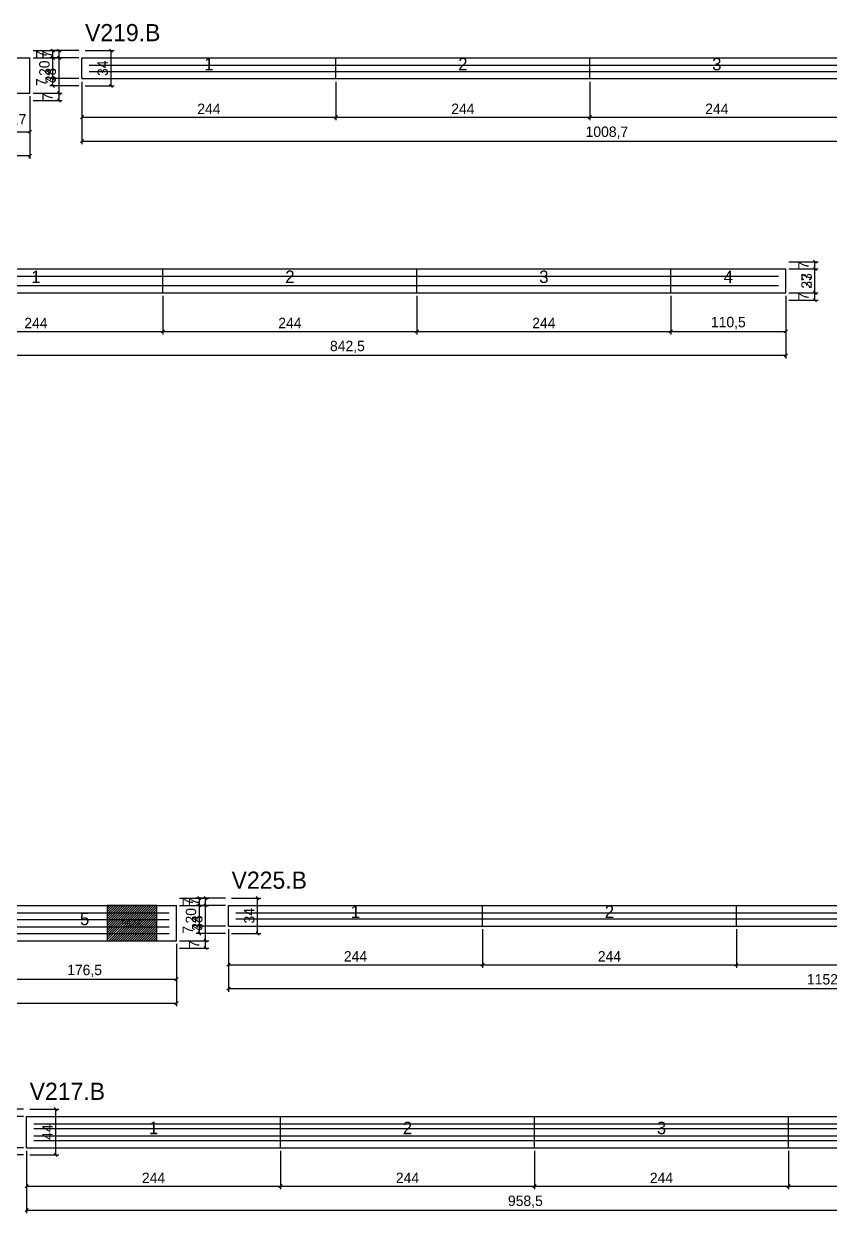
# Model space of a CAD drawing. Extents: x -13000 to 3070, y -38587 to 694.
# Drawn here: x 1211 to 1986, y -1978 to -834 of the extents above; entities that cross this region are included whole.
import ezdxf
from ezdxf.enums import TextEntityAlignment as Align

# ---------------------------------------------------------------- set-up
doc = ezdxf.new("R2010")
doc.units = 0
for name, color, linetype in [('5', 5, 'Continuous'), ('COTA', 241, 'Continuous'), ('NOMENCLATURA', 7, 'Continuous'), ('Painéis', 200, 'Continuous'), ('SARR_2.2x7', 40, 'Continuous')]:
    doc.layers.add(name, color=color, linetype=linetype)
doc.dimstyles.new('PAINEL', dxfattribs={"dimtxt": 10, "dimasz": 3, "dimexe": 3, "dimexo": 3, "dimgap": 3, "dimtad": 1, "dimblk": 'OBLIQUE', "dimblk1": 'OBLIQUE', "dimcen": 2.5, "dimclrd": 4, "dimclre": 4, "dimclrt": 240, "dimazin": 3, "dimtfac": 1, "dimtmove": 0, "dimatfit": 3})

# ---------------------------------------------------------------- blocks, each defined once
blk = doc.blocks.new('_OBLIQUE')
at = {"color": 0, "linetype": 'BYBLOCK'}
blk.add_line((-0.5, -0.5), (0.5, 0.5), dxfattribs=at)

msp = doc.modelspace()

# ---------------------------------------------------------------- hatches: boundary and pattern name
at = {"layer": 'COTA'}
h = msp.add_hatch(dxfattribs=at)
h.set_pattern_fill('ANSI31', scale=0.5)
h.paths.add_polyline_path([(1291, -1716), (1338.5, -1716), (1338.5, -1682), (1291, -1682)])

# ---------------------------------------------------------------- linework, layer by layer
at = {"layer": 'Painéis'}
for p, q in [((1184, -867), (1216.7, -867)), ((1216.7, -901), (1216.7, -867)), ((1266.7, -867), (1510.7, -867)), ((1266.7, -887), (1266.7, -867)), ((1510.7, -887), (1510.7, -867)), ((1510.7, -887), (1510.7, -867)), ((1510.7, -867), (1754.7, -867)), ((1510.7, -887), (1510.7, -867)), ((1754.7, -887), (1754.7, -867)), ((1754.7, -887), (1754.7, -867)), ((1754.7, -867), (1998.7, -867)), ((1754.7, -887), (1754.7, -867)), ((1266.7, -887), (1510.7, -887)), ((1510.7, -887), (1754.7, -887)), ((1754.7, -887), (1998.7, -887)), ((1184, -901), (1216.7, -901)), ((1100.5, -1070), (1344.5, -1070)), ((1344.5, -1093), (1344.5, -1070)), ((1344.5, -1093), (1344.5, -1070)), ((1344.5, -1070), (1588.5, -1070)), ((1344.5, -1093), (1344.5, -1070)), ((1588.5, -1093), (1588.5, -1070)), ((1588.5, -1093), (1588.5, -1070)), ((1588.5, -1070), (1832.5, -1070)), ((1588.5, -1093), (1588.5, -1070)), ((1832.5, -1093), (1832.5, -1070)), ((1832.5, -1093), (1832.5, -1070)), ((1832.5, -1070), (1943, -1070)), ((1832.5, -1093), (1832.5, -1070)), ((1943, -1093), (1943, -1070)), ((1100.5, -1093), (1344.5, -1093)), ((1344.5, -1093), (1588.5, -1093)), ((1588.5, -1093), (1832.5, -1093)), ((1832.5, -1093), (1943, -1093)), ((1181, -1682), (1357.5, -1682)), ((1357.5, -1716), (1357.5, -1682)), ((1407.5, -1682), (1651.5, -1682)), ((1407.5, -1702), (1407.5, -1682)), ((1651.5, -1702), (1651.5, -1682)), ((1651.5, -1702), (1651.5, -1682)), ((1651.5, -1682), (1895.5, -1682)), ((1651.5, -1702), (1651.5, -1682)), ((1895.5, -1702), (1895.5, -1682)), ((1895.5, -1702), (1895.5, -1682)), ((1895.5, -1682), (2139.5, -1682)), ((1895.5, -1702), (1895.5, -1682)), ((1407.5, -1702), (1651.5, -1702)), ((1651.5, -1702), (1895.5, -1702)), ((1895.5, -1702), (2139.5, -1702)), ((1181, -1716), (1357.5, -1716)), ((1213.5, -1885), (1457.5, -1885)), ((1213.5, -1915), (1213.5, -1885)), ((1457.5, -1915), (1457.5, -1885)), ((1457.5, -1915), (1457.5, -1885)), ((1457.5, -1885), (1701.5, -1885)), ((1457.5, -1915), (1457.5, -1885)), ((1701.5, -1915), (1701.5, -1885)), ((1701.5, -1915), (1701.5, -1885)), ((1701.5, -1885), (1945.5, -1885)), ((1701.5, -1915), (1701.5, -1885)), ((1945.5, -1915), (1945.5, -1885)), ((1945.5, -1915), (1945.5, -1885)), ((1945.5, -1885), (2172, -1885)), ((1945.5, -1915), (1945.5, -1885)), ((1213.5, -1915), (1457.5, -1915)), ((1457.5, -1915), (1701.5, -1915)), ((1701.5, -1915), (1945.5, -1915)), ((1945.5, -1915), (2172, -1915))]:
    msp.add_line(p, q, dxfattribs=at)
msp.add_lwpolyline([(1291, -1716), (1338.5, -1716), (1338.5, -1682), (1291, -1682)], close=True, dxfattribs=at)
at = {"layer": 'SARR_2.2x7'}
for points in [[(1273.7, -874), (1510.7, -874)], [(1273.7, -874), (1510.7, -874)], [(1273.7, -880), (1510.7, -880)], [(1273.7, -880), (1510.7, -880)], [(1510.7, -874), (1754.7, -874)], [(1510.7, -874), (1754.7, -874)], [(1510.7, -880), (1754.7, -880)], [(1510.7, -880), (1754.7, -880)], [(1754.7, -874), (1998.7, -874)], [(1754.7, -874), (1998.7, -874)], [(1754.7, -880), (1998.7, -880)], [(1754.7, -880), (1998.7, -880)], [(1107.5, -1077), (1344.5, -1077)], [(1107.5, -1077), (1344.5, -1077)], [(1107.5, -1086), (1344.5, -1086)], [(1107.5, -1086), (1344.5, -1086)], [(1344.5, -1077), (1588.5, -1077)], [(1344.5, -1077), (1588.5, -1077)], [(1344.5, -1086), (1588.5, -1086)], [(1344.5, -1086), (1588.5, -1086)], [(1588.5, -1077), (1832.5, -1077)], [(1588.5, -1077), (1832.5, -1077)], [(1588.5, -1086), (1832.5, -1086)], [(1588.5, -1086), (1832.5, -1086)], [(1832.5, -1077), (1936, -1077)], [(1832.5, -1077), (1936, -1077)], [(1832.5, -1086), (1936, -1086)], [(1832.5, -1086), (1936, -1086)], [(1181, -1689), (1350.5, -1689)], [(1181, -1689), (1350.5, -1689)], [(1414.5, -1689), (1651.5, -1689)], [(1414.5, -1689), (1651.5, -1689)], [(1651.5, -1689), (1895.5, -1689)], [(1651.5, -1689), (1895.5, -1689)], [(1895.5, -1689), (2139.5, -1689)], [(1895.5, -1689), (2139.5, -1689)], [(1181, -1695.5), (1350.5, -1695.5)], [(1181, -1695.5), (1350.5, -1695.5)], [(1181, -1702.5), (1350.5, -1702.5)], [(1181, -1702.5), (1350.5, -1702.5)], [(1414.5, -1695), (1651.5, -1695)], [(1414.5, -1695), (1651.5, -1695)], [(1651.5, -1695), (1895.5, -1695)], [(1651.5, -1695), (1895.5, -1695)], [(1895.5, -1695), (2139.5, -1695)], [(1895.5, -1695), (2139.5, -1695)], [(1181, -1709), (1350.5, -1709)], [(1181, -1709), (1350.5, -1709)], [(1220.5, -1892), (1457.5, -1892)], [(1220.5, -1892), (1457.5, -1892)], [(1220.5, -1896.5), (1457.5, -1896.5)], [(1220.5, -1896.5), (1457.5, -1896.5)], [(1457.5, -1892), (1701.5, -1892)], [(1457.5, -1892), (1701.5, -1892)], [(1457.5, -1896.5), (1701.5, -1896.5)], [(1457.5, -1896.5), (1701.5, -1896.5)], [(1701.5, -1892), (1945.5, -1892)], [(1701.5, -1892), (1945.5, -1892)], [(1701.5, -1896.5), (1945.5, -1896.5)], [(1701.5, -1896.5), (1945.5, -1896.5)], [(1945.5, -1892), (2165, -1892)], [(1945.5, -1892), (2165, -1892)], [(1945.5, -1896.5), (2165, -1896.5)], [(1945.5, -1896.5), (2165, -1896.5)], [(1220.5, -1903.5), (1457.5, -1903.5)], [(1220.5, -1903.5), (1457.5, -1903.5)], [(1220.5, -1908), (1457.5, -1908)], [(1220.5, -1908), (1457.5, -1908)], [(1457.5, -1903.5), (1701.5, -1903.5)], [(1457.5, -1903.5), (1701.5, -1903.5)], [(1457.5, -1908), (1701.5, -1908)], [(1457.5, -1908), (1701.5, -1908)], [(1701.5, -1903.5), (1945.5, -1903.5)], [(1701.5, -1903.5), (1945.5, -1903.5)], [(1701.5, -1908), (1945.5, -1908)], [(1701.5, -1908), (1945.5, -1908)], [(1945.5, -1903.5), (2165, -1903.5)], [(1945.5, -1903.5), (2165, -1903.5)], [(1945.5, -1908), (2165, -1908)], [(1945.5, -1908), (2165, -1908)]]:
    msp.add_lwpolyline(points, dxfattribs=at)

# ---------------------------------------------------------------- texts
at = {"layer": '5'}
for s, height, p in [('1', 12, (1388.7, -873)), ('2', 12, (1632.7, -873)), ('3', 12, (1876.7, -873)), ('1', 12, (1222.5, -1077.5)), ('2', 12, (1466.5, -1077.5)), ('3', 12, (1710.5, -1077.5)), ('4', 12, (1887.75, -1077.5)), ('5', 12, (1269.25, -1695)), ('1', 12, (1529.5, -1688)), ('2', 12, (1773.5, -1688)), ('PILAR', 5, (1314.75, -1699)), ('1', 12, (1335.5, -1896)), ('2', 12, (1579.5, -1896)), ('3', 12, (1823.5, -1896))]:
    msp.add_text(s, height=height, dxfattribs=at).set_placement(p, align=Align.MIDDLE_CENTER)
at = {"layer": 'NOMENCLATURA'}
for s, p in [('V219.B', (1269.7, -851)), ('V225.B', (1410.5, -1666)), ('V217.B', (1216.5, -1869))]:
    msp.add_text(s, height=16.5, dxfattribs=at).set_placement(p)

# ---------------------------------------------------------------- dimensions: what is measured, and where the dimension line sits
at = {"layer": 'COTA'}
for base, p1, p2 in [((1244.7, -908), (1216.7, -908), (1216.7, -860)), ((1244.7, -867), (1216.7, -867), (1216.7, -860)), ((1244.7, -901), (1216.7, -901), (1216.7, -867)), ((1238.7, -867), (1266.7, -867), (1266.7, -860)), ((1238.7, -887), (1266.7, -887), (1266.7, -867)), ((1294.7, -894), (1266.7, -894), (1266.7, -860)), ((1238.7, -894), (1266.7, -894), (1266.7, -887)), ((1244.7, -908), (1216.7, -908), (1216.7, -901)), ((1971, -1100), (1943, -1100), (1943, -1063)), ((1971, -1070), (1943, -1070), (1943, -1063)), ((1971, -1093), (1943, -1093), (1943, -1070)), ((1971, -1100), (1943, -1100), (1943, -1093)), ((1385.5, -1723), (1357.5, -1723), (1357.5, -1675)), ((1385.5, -1682), (1357.5, -1682), (1357.5, -1675)), ((1385.5, -1716), (1357.5, -1716), (1357.5, -1682)), ((1379.5, -1682), (1407.5, -1682), (1407.5, -1675)), ((1379.5, -1702), (1407.5, -1702), (1407.5, -1682)), ((1435.5, -1709), (1407.5, -1709), (1407.5, -1675)), ((1379.5, -1709), (1407.5, -1709), (1407.5, -1702)), ((1385.5, -1723), (1357.5, -1723), (1357.5, -1716)), ((1185.5, -1885), (1213.5, -1885), (1213.5, -1878)), ((1185.5, -1915), (1213.5, -1915), (1213.5, -1885)), ((1241.5, -1922), (1213.5, -1922), (1213.5, -1878)), ((1185.5, -1922), (1213.5, -1922), (1213.5, -1915))]:
    msp.add_linear_dim(base=base, p1=p1, p2=p2, angle=90, dimstyle='PAINEL', dxfattribs=at).render()
for base, p1, p2 in [((1266.7, -924), (1266.7, -887), (1510.7, -887)), ((1266.7, -947), (1266.7, -887), (2275.4, -887)), ((1510.7, -924), (1510.7, -887), (1754.7, -887)), ((1754.7, -924), (1754.7, -887), (1998.7, -887)), ((208, -961), (208, -901), (1216.7, -901)), ((1184, -938), (1184, -901), (1216.7, -901)), ((1100.5, -1130), (1100.5, -1093), (1344.5, -1093)), ((1100.5, -1153), (1100.5, -1093), (1943, -1093)), ((1344.5, -1130), (1344.5, -1093), (1588.5, -1093)), ((1588.5, -1130), (1588.5, -1093), (1832.5, -1093)), ((1832.5, -1130), (1832.5, -1093), (1943, -1093)), ((1407.5, -1739), (1407.5, -1702), (1651.5, -1702)), ((1407.5, -1762), (1407.5, -1702), (2560, -1702)), ((1651.5, -1739), (1651.5, -1702), (1895.5, -1702)), ((1895.5, -1739), (1895.5, -1702), (2139.5, -1702)), ((205, -1776), (205, -1716), (1357.5, -1716)), ((1181, -1753), (1181, -1716), (1357.5, -1716)), ((1213.5, -1952), (1213.5, -1915), (1457.5, -1915)), ((1213.5, -1975), (1213.5, -1915), (2172, -1915)), ((1457.5, -1952), (1457.5, -1915), (1701.5, -1915)), ((1701.5, -1952), (1701.5, -1915), (1945.5, -1915)), ((1945.5, -1952), (1945.5, -1915), (2172, -1915))]:
    msp.add_linear_dim(base=base, p1=p1, p2=p2, dimstyle='PAINEL', dxfattribs=at).render()

doc.saveas('drawing.dxf')
